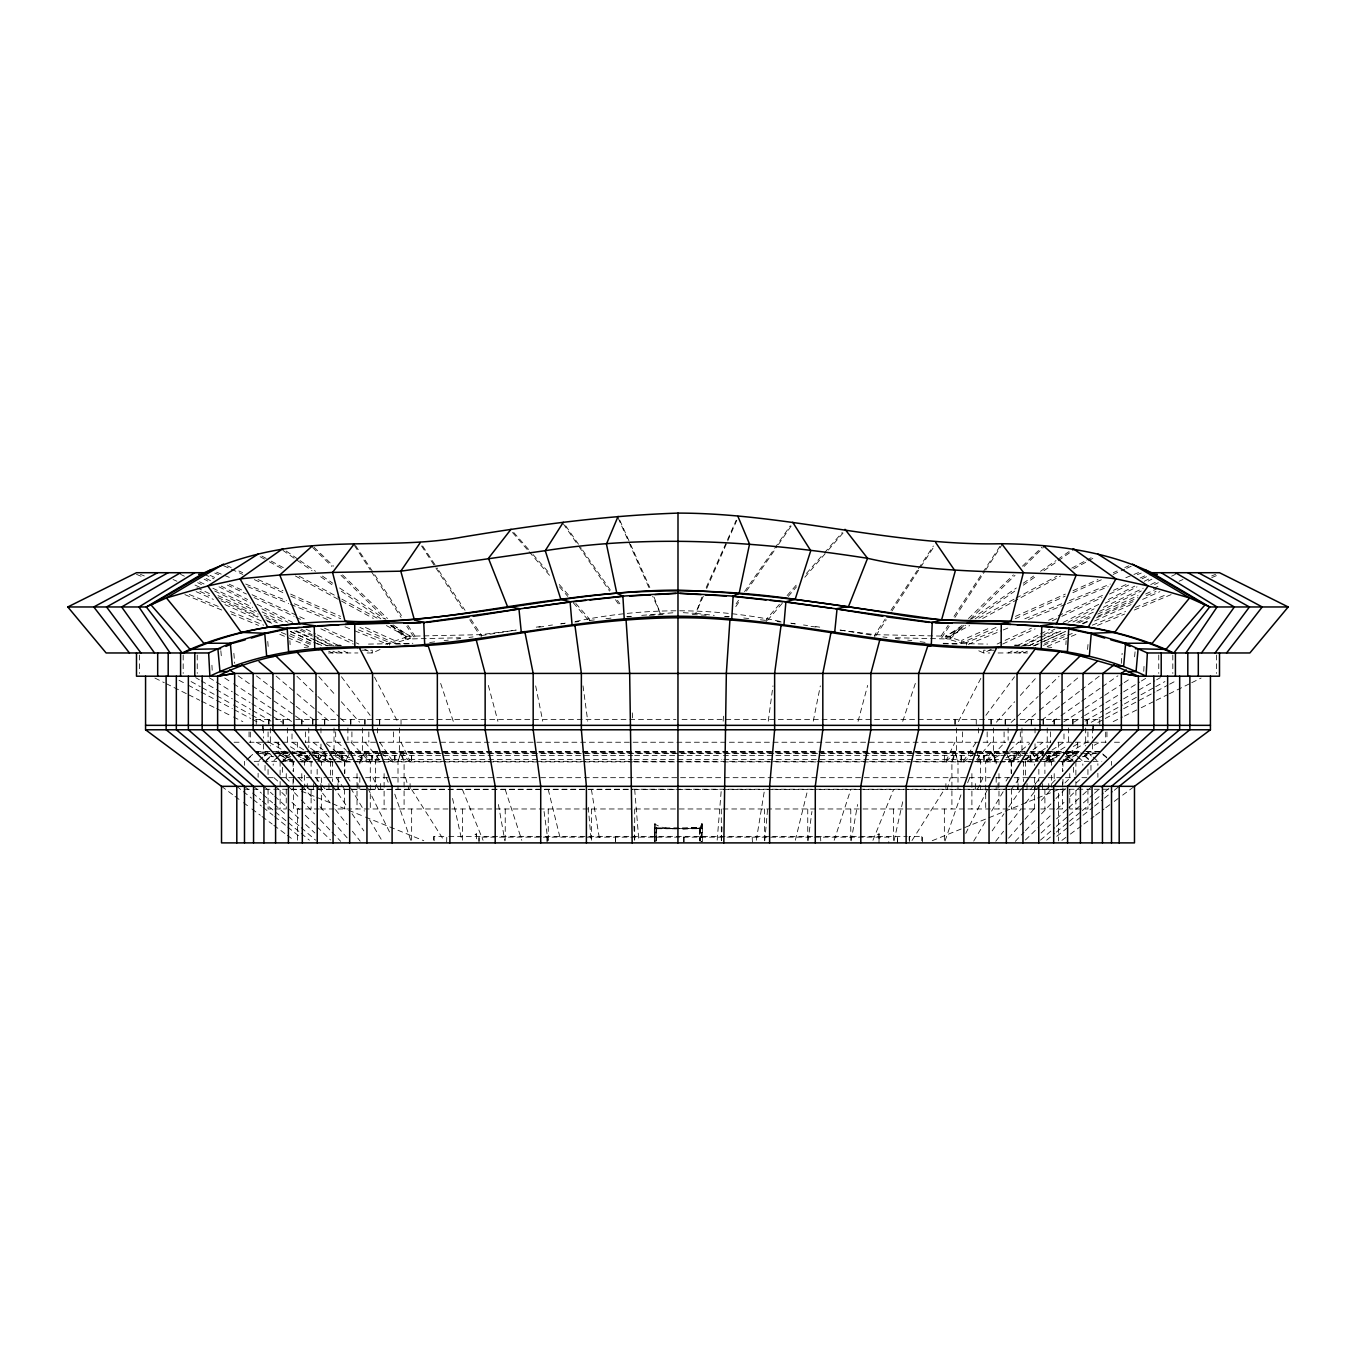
<?xml version="1.0" encoding="UTF-8"?>
<svg xmlns="http://www.w3.org/2000/svg" width="1356" height="1356" viewBox="0 0 1356 1356"><rect width="100%" height="100%" fill="white"/><g stroke="black" fill="none" stroke-linecap="round" stroke-linejoin="round"><path stroke-width="0.75" stroke-dasharray="5 3.75" d="M895.553 637.761L950.132 639.032L950.2 636.286L959.489 627.269M682.814 828.533L700.171 827.279L701.849 824.007L700.069 827.16L700.018 840.805M874.79 637.388L874.908 634.659L885.231 619.014M721.409 840.788L722.053 826.126M1143.752 671.373L1144.074 665.237M1065.884 644.71L1066.121 640.659M723.155 721.189L723.714 712.883M691.56 827.957L700.171 827.245L700.442 841.008M717.171 840.178L721.307 789.531M996.084 627.421L961.54 643.066L945.878 638.506L946.098 635.795L965.743 625.218M1087.563 649.49L1088.241 641.422M961.54 643.066L961.777 640.354L990.558 627.506M1121.276 663.372L1122.141 653.304M764.767 840.788L767.75 807.278M966.303 645.202L966.54 642.49L997.626 629.862M1134.616 656.796L1135.158 650.761M766.123 621.946L766.394 619.234L780.192 603.454M768.259 721.189L772.971 685.882M808.023 840.788L811.939 811.464M756.292 840.262L764.581 789.531M851.127 840.856L857.585 804.515M813.261 721.189L820.329 685.882M894.062 840.856L903.452 798.447M795.328 840.262L807.752 789.531M858.077 721.341L867.654 685.407M947.047 789.531L950.403 777.683M401.037 751.427L398.003 761.326L398.003 789.243M398.156 761.326L400.596 753.411L403.783 761.326M834.194 840.33L850.771 789.531M902.723 721.341L915.334 683.407M945.03 840.94L961.201 794.141M952.217 761.326L955.404 753.411L957.845 761.326M967.642 782.768L969.71 777.683M872.925 840.33L893.604 789.531M379.748 751.427L375.392 761.326L375.392 789.243M703.306 596.216L695.73 613.37L681.932 612.624M706.662 588.589L726.884 542.807M727.714 540.908L737.817 518.026M375.612 761.326L377.731 756.58M701.9 597.182L695.73 613.37L714.256 615.37M706.188 587.555L736.206 520.229M945.878 761.326L954.963 742.24M977.303 789.531L979.778 784.446M980.608 782.768L983.083 777.683M965.726 833.465L988.117 788.226M958.404 721.629L981.49 677.119M365.052 751.427L359.815 761.326L359.815 765.309M360.069 761.326L364.306 753.411L369.764 761.326M973.727 841.11L986.354 819.905M991.609 811.074L1005.288 788.107M349.916 753.072L344.848 761.326L344.848 773.293M345.153 761.326L348.102 756.58M911.995 840.534L944.352 789.531M1005.983 781.073L1008.152 777.683M949.2 626.269L941.217 638.591L941.233 635.845L948.2 625.218M954.895 617.472L984.541 571.74M985.676 569.978L1001.643 545.366M875.942 635.642L886.265 619.811M891.994 611.014L934.453 545.943M954.014 616.353L1000.491 545.485M890.96 610.319L917.334 570.351M918.47 568.605L933.369 546.01M963.235 761.326L976.252 742.24M735.783 606.59L740.512 599.708M746.427 591.097L777.208 546.315M778.395 544.587L792.599 523.925M986.236 761.326L991.694 753.411L995.931 761.326M992.134 830.889L1003.982 813.753M1008.728 806.905L1022.949 786.327M736.139 603.793L738.545 600.335M744.563 591.657L773.479 550.044M774.683 548.299L790.328 525.755M335.186 754.716L337.491 751.427M946.183 761.919L954.963 752.021L951.912 761.326L951.912 808.973M1011.254 789.531L1014.864 784.446M1016.068 782.768L1019.695 777.683M985.897 715.29L1014.542 676.763M700.594 841.008L700.594 827.872L656.084 827.872L656.236 841.008L656.728 827.177C651.05 818.583 656.846 830.669 678.407 828.465M318.423 759.665L324.813 751.427M317.541 761.326L323.711 753.411L330.372 760.004M995.779 841.212L1003.593 831.245M1008.796 824.584L1020.526 809.617M1025.729 802.972L1038.764 786.327M976.608 759.733L990.948 742.24M1030.424 789.531L1034.153 785.09M1035.391 783.615L1040.374 777.683M310.592 754.258L304.608 761.326L304.608 765.309M305.032 761.326L309.083 756.58M321.355 765.411L321.355 761.326L312.219 752.902L312.982 752.021L330.406 758.733M767.513 620.353L782.7 602.793M788.226 596.403L796.514 586.826M804.803 577.249L826.906 551.689M828.279 550.095L843.483 532.535M1008.593 838.178L1023.627 820.889M1024.983 819.312L1035.916 806.752M1041.374 800.464L1053.68 786.327M787.09 595.572L796.752 584.521M806.396 573.486L822.956 554.553M824.329 552.977L842.262 532.467M996.389 722.189L1014.678 701.747M1020.305 695.442L1037.187 676.559M298.218 755.665L302.083 751.427M1012.305 761.326L1019.492 753.411M298.354 756.055L300.795 753.411L310.202 761.326M1046.222 789.531L1050.425 785.09M1051.815 783.615L1057.409 777.683M986.897 761.326L1005.067 742.24M1015.305 841.347L1024.017 832.177M1025.458 830.652L1035.628 819.956M1041.442 813.837L1054.527 800.091M1055.968 798.565L1067.596 786.327M282.556 761.326L292.184 751.427L327.338 751.427M283.048 761.326L289.506 754.733M1024.916 759.919L1031.882 752.902L1031.187 752.021L1063.816 752.021L1045.273 758.241M682.644 828.889L700.238 828.296L656.728 828.55M700.442 827.872L699.594 840.856M1025.628 760.004L1032.289 753.411L1038.459 761.326M950.132 639.032L964.167 625.252M970.15 619.37L1015.017 575.317M1024 566.503L1043.442 547.417M963.675 761.919L974.557 753.258M277.556 757.072L273.2 761.326L273.2 765.309M278.997 755.665L283.353 751.427M1064.968 782.954L1070.359 777.683M1025.441 839.974L1038.815 826.94M1040.289 825.482L1050.697 815.329M1056.646 809.532L1064.07 802.277M1070.02 796.481L1080.41 786.327M968.489 618.539L1013.474 574.876M1022.475 566.147L1041.967 547.231M276.438 758.682L281.895 753.411L292.472 761.326M1011.118 722.46L1015.61 718.121M1017.102 716.68L1038.086 696.492M1039.577 695.052L1059.053 676.305M266.556 759.902L271.098 755.665M1009.695 750.41L1018.509 742.24M265.556 761.326L271.268 756.055M1025.594 758.733L1043.018 752.021L1043.781 752.902L1034.645 761.326L1034.645 765.411M1041.103 832.991L1050.358 824.499M1056.544 818.855L1067.358 808.956M1068.901 807.532L1081.257 796.226M1082.8 794.819L1092.055 786.327M1076.206 782.954L1082.003 777.683M1035.492 761.326L1044.222 753.411M262.827 757.072L258.115 761.326L258.115 765.309M264.403 755.665L269.115 751.427M264.573 756.055L267.539 753.411L272.454 756.801M1040.459 840.127L1054.765 827.702M1056.341 826.329L1067.477 816.685M1069.07 815.295L1081.783 804.261M1083.376 802.888L1092.919 794.616M1094.495 793.226L1102.445 786.327M1046.307 760.123L1054.731 752.902L1053.917 752.021L1050.12 753.377M1025.187 722.612L1038.052 711.68M1039.645 710.307L1058.951 693.916M1060.545 692.543L1079.851 676.152M656.711 827.177L656.507 840.805M1045.798 761.326L1055.205 753.411L1057.646 756.055M248.843 757.614L253.284 753.902M1008.339 761.326L1029.662 743.512M246.589 760.004L252.962 754.733M1046.612 840.195L1054.731 833.465M1056.341 832.109L1067.697 822.685M1069.325 821.346L1080.681 811.922M1082.308 810.566L1093.665 801.142M1095.292 799.803L1103.411 793.074M1105.021 791.718L1111.513 786.327M975.828 761.919L990.948 752.021L985.71 761.326L985.71 808.973M1056.748 836.313L1068.24 827.109M1069.884 825.787L1081.393 816.583M1083.037 815.261L1092.902 807.379M1094.546 806.057L1102.767 799.481M1104.411 798.175L1112.632 791.599M1114.276 790.277L1119.192 786.327M1041.645 720.273L1059.85 706.34M1061.494 705.069L1079.698 691.153M1081.359 689.882L1099.563 675.949M1033.035 749.868L1043.018 742.24M1063.528 761.326L1074.105 753.411L1079.562 758.682M1061.918 840.364L1068.664 835.347M1070.359 834.093L1082.173 825.295M1083.851 824.041L1093.987 816.498M1095.665 815.244L1104.106 808.956M1105.801 807.701L1112.547 802.667M1114.242 801.413L1120.988 796.379M1122.666 795.125L1134.48 786.327M1069.748 761.326L1073.054 758.919M1026.984 761.326L1045.51 748.207M1084.444 755.309L1087.885 752.902L1095.275 752.902M951.065 635.676L964.845 626.048M975.15 618.828L1014.695 591.182M1023.288 585.165L1035.323 576.758M1043.934 570.74L1073.155 550.316M987.507 761.919L1005.067 752.021L350.933 752.021L368.493 761.919M1052.392 721.714L1059.273 716.883M1061.002 715.68L1079.969 702.391M1081.698 701.188L1100.665 687.899M1102.377 686.695L1117.903 675.83M950.861 633.235L962.93 624.896M971.557 618.929L1016.356 587.979M1023.255 583.216L1033.594 576.063M1040.493 571.3L1056.002 560.587M1057.731 559.401L1069.799 551.061M1083.546 756.801L1088.461 753.411L1091.427 756.055M1052.002 750.088L1063.816 742.24M1063.765 721.884L1083.308 709.188M1085.088 708.035L1102.852 696.492M1104.632 695.34L1122.395 683.797M1124.158 682.644L1131.26 678.034M1045.917 759.072L1065.528 746.732M1073.969 722.104L1082.834 716.68M1084.614 715.612L1104.14 703.713M1105.92 702.628L1121.887 692.882M1123.666 691.814L1139.633 682.068M1141.413 680.983L1146.735 677.746M1048.68 761.326L1059.239 754.953M1073.325 746.478L1080.359 742.24M1068.647 752.834L1086.885 742.24M1085.071 721.104L1103.428 710.51M1105.259 709.442L1121.768 699.916M1123.599 698.849L1154.787 680.831M1156.634 679.78L1160.295 677.661M1009.101 761.919L1020.56 756.495M1091.207 722.29L1104.106 715.154M1105.954 714.137L1122.531 704.984M1124.378 703.967L1139.125 695.814M1140.972 694.797L1153.871 687.678M1155.719 686.645L1164.923 681.56M945.878 638.506L969.625 625.557M982.625 618.472L1060.612 575.961M1073.613 568.876L1086.597 561.791M1088.461 560.774L1095.885 556.723M1064.46 761.326L1075.613 755.292M1094.19 745.241L1099.767 742.24M978.778 618.2L1014.135 599.166M1016 598.165L1056.934 576.13M1071.816 568.113L1084.851 561.113M1086.715 560.096L1094.156 556.096M1097.919 722.409L1103.428 719.46M1105.276 718.477L1121.819 709.663M1123.666 708.68L1154.922 692.035M1156.77 691.052L1167.804 685.17M1169.635 684.187L1176.991 680.271M1012.135 651.05L1008.406 652.965L1008.406 650.219M1021.458 646.253L1041.95 635.71M1043.815 634.744L1055.002 628.998M1068.036 622.285L1094.122 608.861M1105.31 603.115L1136.989 586.826M1148.176 581.063L1151.888 579.148M1017.831 645.439L1038.594 634.913M1040.476 633.947L1049.917 629.167M1063.121 622.472L1098.953 604.284M1108.394 599.505L1134.803 586.097M1144.227 581.317L1149.888 578.453M1113.174 721.629L1122.531 717.002M1124.395 716.07L1139.362 708.646M1141.227 707.73L1154.329 701.238M1156.193 700.306L1167.414 694.747M1169.296 693.814L1189.856 683.61M1191.738 682.695L1201.094 678.051M1017.983 651.117L1014.186 652.965L1014.186 650.219M1029.357 645.575L1042.628 639.1M1044.527 638.168L1059.714 630.777M1076.783 622.455L1091.953 615.048M1099.547 611.353L1141.277 590.996M1154.549 584.521L1158.346 582.673M1171.618 576.198L1175.415 574.351M1023.661 645.659L1038.849 638.371M1040.747 637.456L1055.917 630.15M1072.986 621.946L1093.851 611.912M1103.343 607.352L1143.176 588.216M1150.752 584.572L1156.448 581.826M1027.882 761.919L1040.628 756.767M991.253 649.388L983.625 652.965L975.93 649.507M1002.711 644.032L1035.153 628.845M1052.324 620.811L1059.951 617.234M1061.867 616.336L1101.936 597.589M1109.581 594.013L1128.65 585.08M1142.006 578.826L1151.549 574.351M1023.051 651.185L1019.22 652.965L1019.22 650.219M1034.543 645.812L1042.205 642.252M1044.12 641.354L1065.206 631.523M1082.444 623.489L1090.105 619.912M1097.767 616.336L1138.006 597.589M1145.667 594.013L1159.075 587.758M1006.101 757.818L1018.509 752.021L1019.136 752.902L1011.61 761.326L1011.61 773.598M997.135 644.049L1031.458 628.201M1048.629 620.268L1056.256 616.743M1058.172 615.861L1103.954 594.725M1113.496 590.318L1126.853 584.165M1140.193 577.995L1145.922 575.351M1028.797 645.812L1038.374 641.405M1040.289 640.524L1061.375 630.845M1078.613 622.913L1090.105 617.624M1097.767 614.099L1138.006 595.606M1153.329 588.555L1160.99 585.046M1015.288 618.726L1065.189 596.148M1072.867 592.674L1101.648 579.639M1113.157 574.419L1124.683 569.215M1126.599 568.35L1132.362 565.74M385.629 644.202L409.902 635.795L410.122 638.506L394.46 643.066L359.916 627.421M380.07 649.507L372.375 652.965L366.171 652.965M1027.34 651.236L1023.492 652.965L1023.492 650.219M1044.629 643.456L1065.748 633.964M1094.563 620.997L1131.073 604.59M1142.6 599.403L1159.889 591.64M1015.491 616.37L1065.358 594.097M1073.037 590.674L1097.97 579.537M1113.31 572.673L1117.158 570.961M1124.819 567.537L1128.667 565.825M1033.102 645.965L1038.866 643.405M1040.781 642.558L1065.748 631.472M1083.037 623.811L1088.8 621.251M1096.495 617.844L1134.921 600.81M1146.447 595.708L1156.041 591.453M1179.093 581.232L1182.94 579.52M1047.12 646.49L1076.189 634.32M1097.479 625.404L1124.599 614.065M1134.294 610.014L1171.092 594.623M1211.755 577.588L1219.502 574.351M968.252 644.388L1001.287 630.76M1003.22 629.964L1011 626.76M1028.492 619.539L1065.409 604.318M1067.358 603.522L1108.174 586.69M1137.328 574.673L1141.21 573.063M1043.374 645.371L1074.681 632.455M1092.309 625.184L1125.565 611.471M1135.362 607.42L1166.668 594.504M1211.688 575.944L1215.586 574.317M476.617 833.855L475.041 834.449L476.515 835.059M879.01 833.855L878.993 842.89L879.129 833.855L877.552 834.449L879.01 835.059M1024.814 618.794L1061.731 603.793M1069.494 600.64L1110.276 584.046M1125.819 577.741L1139.413 572.215M932.216 840.72L1058.544 789.531L1058.544 840.89M1049.747 761.919L1055.799 759.479L1002.559 759.479M1057.002 756.987L1043.374 761.919L1055.138 761.919M1068.731 753.258L1072.647 752.021L1073.562 752.902L1062.511 761.326L1062.511 771.547M1065.257 756.614L1080.359 752.021L1065.579 752.021M1065.341 758.326L1077.088 754.885M1082.173 756.817L1099.767 752.021L1088.732 752.021M481.261 635.591L515.975 630.032M561.215 623.777L565.266 623.133M575.402 621.506C643.303 607.217 712.697 607.217 780.598 621.506M536.281 627.15L540.332 626.608M548.434 625.523L552.485 624.98M560.587 623.896L564.655 623.353M516.144 630.116L481.092 634.659L405.8 636.286L396.511 627.269M538.807 627.167L544.993 626.37M429.683 642.524L435.886 641.727M444.158 640.642L448.294 640.117M456.565 639.032L460.701 638.506M468.956 637.439L473.091 636.896M574.825 622.031L578.978 621.59M589.368 620.472L595.606 619.794M605.996 618.675L612.234 617.997M627.32 616.929L631.438 616.488M641.744 615.37L676.034 612.522M304.236 647.422L308.202 647.032M626.743 616.556L630.845 616.319M649.304 615.319L663.643 614.539M700.171 828.177L691.39 828.652L700.171 828.55M391.833 625.252L405.868 639.032L460.447 637.761M326.576 645.744L341.187 645.032M337.39 645.795L341.458 645.592M676.949 828.77L665.135 828.652M682.797 828.889L691.526 828.652M368.476 644.083L412.868 643.286M395.732 644.1L412.614 643.812M361.967 650.219L372.222 650.219L372.375 652.965L364.747 649.388M994.033 650.219L983.778 650.219L983.625 652.965L989.829 652.965M328.44 652.965L357.916 652.965M998.084 652.965L1027.56 652.965M255.64 719.409L271.844 719.409M275.641 719.409L292.184 719.409M295.676 719.409L335.864 719.409M341 719.409L675.966 719.409M682.068 719.409L1015 719.409M1020.136 719.409L1060.324 719.409M1063.816 719.409L1080.359 719.409M1084.156 719.409L1100.36 719.409M234.063 742.24L241.538 742.24M249.046 742.24L263.606 742.24M265.284 742.24L298.117 742.24M305.049 742.24L320.965 742.24M326.864 742.24L1029.136 742.24M1050.951 742.24L1035.035 742.24L1035.035 751.427M1057.883 742.24L1090.716 742.24M1092.394 742.24L1106.954 742.24M1114.463 742.24L1121.937 742.24M256.233 751.427L270.319 751.427M272.302 751.427L290.421 751.427M329 751.427L1027.001 751.427M1030.255 751.427L1063.816 751.427L1073.443 761.326M1065.579 751.427L1083.698 751.427M1085.681 751.427L1099.767 751.427M267.268 752.021L256.233 752.021L273.827 756.817M290.421 752.021L275.641 752.021L290.743 756.614M330.983 752.021L349.017 752.021M1006.983 752.021L1025.017 752.021M260.725 752.902L268.115 752.902L271.556 755.309M274.692 752.902L310.405 752.902M312.219 752.902L1043.781 752.902M1045.595 752.902L1081.308 752.902M256.403 753.411L272.471 753.411M274.115 753.411L309.948 753.411M313.778 753.411L1042.222 753.411M1046.052 753.411L1081.885 753.411M1083.529 753.411L1099.597 753.411M296.862 755.394L307.473 755.394L307.473 761.919M312.1 755.394L331.576 755.394M333.084 755.394L381.46 755.394M383.053 755.394L632.625 755.394M634.676 755.394L721.324 755.394M723.375 755.394L972.947 755.394M974.54 755.394L1022.916 755.394M1024.424 755.394L1043.9 755.394M1059.138 755.394L1048.527 755.394L1048.527 761.919M292.743 759.479L283.59 759.479L290.354 761.919L294.557 761.919M353.441 759.479L300.201 759.479L306.253 761.919M357.306 759.479L632.15 759.479M634.235 759.479L721.765 759.479M723.85 759.479L998.694 759.479M1063.257 759.479L1072.41 759.479L1065.647 761.919L1061.443 761.919M254.199 761.326L315.456 761.326M318.219 761.326L1037.781 761.326M1040.544 761.326L1101.801 761.326M300.863 761.919L312.643 761.919L298.998 756.987M319.931 761.919L335.322 761.919M337.119 761.919L356.357 761.919M357.391 761.919L632.625 761.919M634.455 761.919L721.545 761.919M723.375 761.919L998.609 761.919M999.643 761.919L1018.881 761.919M1020.678 761.919L1036.069 761.919M268.064 777.683L274.098 777.683M280.116 777.683L325.542 777.683M327.338 777.683L341.898 777.683M344.39 777.683L360.069 777.683M365.578 777.683L990.422 777.683M995.931 777.683L1011.61 777.683M1014.102 777.683L1028.662 777.683M1030.458 777.683L1075.884 777.683M1081.902 777.683L1087.936 777.683M244.419 789.243L261.572 789.243M265.03 789.243L332.474 789.243M334.661 789.243L1021.339 789.243M1025.39 789.243L1090.97 789.243M1094.428 789.243L1111.581 789.243M291.472 789.531L351.509 789.531M351.763 789.531L632.625 789.531M634.337 789.531L721.663 789.531M723.375 789.531L1004.237 789.531M1004.491 789.531L1064.528 789.531M319.304 808.973L293.489 808.973L293.489 777.683M320.474 808.973L1035.526 808.973M1040.798 808.973L1062.511 808.973L1062.511 781.531M702.154 823.804L701.425 841.517M655.236 828.482L654.338 828.482L654.338 841.517M656.507 828.55L665.288 828.652M701.425 828.482L702.34 828.482L702.34 841.517M656.931 828.719L699.747 828.719L699.747 840.856M448.802 836.533L907.198 836.533M479.007 842.89L479.007 837.16L888.824 837.16L888.79 842.89M943.132 643.286L987.524 644.083M943.386 643.812L960.268 644.1M950.2 636.286L874.908 634.659L839.856 630.116M1014.813 645.032L1029.424 645.744M1014.542 645.592L1018.61 645.795M692.357 614.539L706.696 615.319M725.155 616.319L729.257 616.556M1047.798 647.032L1051.764 647.422M743.766 617.997L750.004 618.675M760.394 619.794L766.632 620.472M777.022 621.59L781.175 622.031M724.562 616.488L728.68 616.929M811.007 626.37L817.193 627.167M882.909 636.896L887.044 637.439M895.299 638.506L899.435 639.032M907.706 640.117L911.842 640.642M920.114 641.727L926.317 642.524M791.345 623.353L795.413 623.896M803.515 624.98L807.566 625.523M815.668 626.608L819.719 627.15M840.025 630.032L874.739 635.591M790.734 623.133L794.785 623.777M278.912 754.885L290.659 758.326M946.098 635.795L970.371 644.202M287.269 753.258L283.353 752.021L282.438 752.902L293.489 761.326L293.489 771.547M310.727 758.241L292.184 752.021L324.813 752.021L324.118 752.902L331.084 759.919M305.88 753.377L302.083 752.021L301.269 752.902L309.693 760.123M315.372 756.767L328.118 761.919M301.354 791.107L314.948 796.616M316.897 797.413L330.508 802.922M332.44 803.701L363.544 816.312M365.476 817.092L423.784 840.72M216.587 572.215L230.181 577.741M245.724 584.046L286.506 600.64M294.269 603.793L331.186 618.794M358.374 629.862L389.46 642.49L389.697 645.202M214.79 573.063L218.672 574.673M247.826 586.69L288.642 603.522M290.591 604.318L327.508 619.539M345 626.76L352.78 629.964M354.713 630.76L387.748 644.388M140.414 574.317L144.312 575.944M189.332 594.504L220.638 607.42M230.435 611.471L263.691 625.184M281.319 632.455L312.626 645.371M136.498 574.351L144.244 577.588M184.908 594.623L221.706 610.014M231.401 614.065L258.521 625.404M279.811 634.32L308.88 646.49M335.441 756.495L346.899 761.919M173.059 579.52L176.907 581.232M199.959 591.453L209.553 595.708M221.079 600.81L259.505 617.844M267.2 621.251L272.963 623.811M290.252 631.472L315.219 642.558M317.135 643.405L322.898 645.965M227.333 565.825L231.181 567.537M238.842 570.961L242.69 572.673M258.03 579.537L282.963 590.674M290.642 594.097L340.509 616.37M365.442 627.506L394.223 640.354L394.46 643.066M196.112 591.64L213.401 599.403M224.926 604.59L261.437 620.997M290.252 633.964L311.371 643.456M328.661 651.236L332.508 652.965L332.508 650.219M223.638 565.74L229.401 568.35M231.317 569.215L242.843 574.419M254.352 579.639L283.133 592.674M290.811 596.148L340.712 618.726M195.01 585.046L202.671 588.555M217.994 595.606L258.233 614.099M265.895 617.624L277.387 622.913M294.625 630.845L315.711 640.524M317.626 641.405L327.203 645.812M210.078 575.351L215.807 577.995M229.147 584.165L242.504 590.318M252.046 594.725L297.828 615.861M299.744 616.743L307.371 620.268M324.542 628.201L358.865 644.049M196.925 587.758L210.333 594.013M217.994 597.589L258.233 616.336M265.895 619.912L273.556 623.489M290.794 631.523L311.88 641.354M313.795 642.252L321.457 645.812M332.949 651.185L336.78 652.965L336.78 650.219M204.451 574.351L213.994 578.826M227.35 585.08L246.419 594.013M254.064 597.589L294.133 616.336M296.049 617.234L303.676 620.811M320.847 628.845L353.289 644.032M349.899 757.818L337.491 752.021L336.864 752.902L344.39 761.326L344.39 773.598M199.552 581.826L205.248 584.572M212.824 588.216L252.657 607.352M262.149 611.912L283.014 621.946M300.083 630.15L315.253 637.456M317.151 638.371L332.339 645.659M180.585 574.351L184.382 576.198M197.654 582.673L201.451 584.521M214.723 590.996L256.454 611.353M264.047 615.048L279.217 622.455M296.286 630.777L311.473 638.168M313.372 639.1L326.643 645.575M338.017 651.117L341.814 652.965L341.814 650.219M154.906 678.051L164.262 682.695M166.144 683.61L186.704 693.814M188.586 694.747L199.807 700.306M201.671 701.238L214.773 707.73M216.638 708.646L231.605 716.07M233.469 717.002L242.826 721.629M206.112 578.453L211.773 581.317M221.198 586.097L247.606 599.505M257.047 604.284L292.879 622.472M306.083 629.167L315.524 633.947M317.406 634.913L338.169 645.439M204.112 579.148L207.824 581.063M219.011 586.826L250.691 603.115M261.877 608.861L287.964 622.285M300.998 628.998L312.185 634.744M314.05 635.71L334.542 646.253M343.865 651.05L347.594 652.965L347.594 650.219M179.009 680.271L186.365 684.187M188.196 685.17L199.23 691.052M201.078 692.035L232.334 708.68M234.181 709.663L250.724 718.477M252.572 719.46L258.081 722.409M261.844 556.096L269.285 560.096M271.149 561.113L284.184 568.113M299.066 576.13L340 598.165M341.865 599.166L377.222 618.2M390.257 625.218L409.902 635.795M256.233 742.24L261.81 745.241M280.387 755.292L291.54 761.326M260.115 556.723L267.539 560.774M269.403 561.791L282.387 568.876M295.388 575.961L373.375 618.472M386.375 625.557L410.122 638.506M191.077 681.56L200.281 686.645M202.129 687.678L215.028 694.797M216.875 695.814L231.622 703.967M233.469 704.984L250.046 714.137M251.894 715.154L264.793 722.29M195.705 677.661L199.366 679.78M201.213 680.831L232.401 698.849M234.232 699.916L250.741 709.442M252.572 710.51L270.929 721.104M269.115 742.24L287.353 752.834M275.641 742.24L282.675 746.478M296.761 754.953L307.32 761.326M209.265 677.746L214.587 680.983M216.367 682.068L232.334 691.814M234.113 692.882L250.08 702.628M251.86 703.713L271.386 715.612M273.166 716.68L282.031 722.104M290.472 746.732L310.083 759.072M224.74 678.034L231.842 682.644M233.605 683.797L251.369 695.34M253.148 696.492L270.912 708.035M272.692 709.188L292.235 721.884M292.184 742.24L303.998 750.088M286.201 551.061L298.269 559.401M299.998 560.587L315.507 571.3M322.406 576.063L332.745 583.216M339.644 587.979L384.443 618.929M393.071 624.896L405.139 633.235M282.845 550.316L312.066 570.74M320.677 576.758L332.712 585.165M341.305 591.182L380.85 618.828M391.155 626.048L404.936 635.676M238.097 675.83L303.608 721.714M310.49 748.207L329.016 761.326M282.946 758.919L286.252 761.326M381.443 753.258L392.325 761.919M221.52 786.327L233.334 795.125M235.012 796.379L241.758 801.413M243.453 802.667L250.199 807.701M251.894 808.956L260.335 815.244M262.013 816.498L272.149 824.041M273.827 825.295L285.641 834.093M287.336 835.347L294.083 840.364M256.437 675.949L274.641 689.882M276.302 691.153L294.506 705.069M296.15 706.34L314.355 720.273M312.982 742.24L322.965 749.868M236.808 786.327L241.724 790.277M243.368 791.599L251.589 798.175M253.233 799.481L261.454 806.057M263.098 807.379L272.963 815.261M274.607 816.583L286.116 825.787M287.76 827.109L299.252 836.313M380.172 761.919L365.052 752.021L370.29 761.326L370.29 808.973M1103.038 754.733L1109.411 760.004M244.487 786.327L250.979 791.718M252.589 793.074L260.708 799.803M262.335 801.142L273.692 810.566M275.319 811.922L286.675 821.346M288.303 822.685L299.659 832.109M301.269 833.465L309.388 840.195M1102.716 753.902L1107.157 757.614M326.338 743.512L347.661 761.326M276.149 676.152L295.455 692.543M297.049 693.916L316.355 710.307M317.948 711.68L330.813 722.612M253.555 786.327L261.505 793.226M263.081 794.616L272.624 802.888M274.217 804.261L286.93 815.295M288.523 816.685L299.659 826.329M301.235 827.702L315.541 840.127M1086.885 751.427L1091.597 755.665M1093.173 757.072L1097.885 761.326L1097.885 765.309M311.778 753.411L320.508 761.326M273.997 777.683L279.794 782.954M263.945 786.327L273.2 794.819M274.743 796.226L287.099 807.532M288.642 808.956L299.456 818.855M305.642 824.499L314.897 832.991M1084.732 756.055L1090.444 761.326M337.491 742.24L346.305 750.41M1084.902 755.665L1089.444 759.902M296.947 676.305L316.423 695.052M317.914 696.492L338.898 716.68M340.39 718.121L344.882 722.46M314.033 547.231L333.525 566.147M342.526 574.876L387.511 618.539M1072.647 751.427L1077.003 755.665M1078.444 757.072L1082.8 761.326L1082.8 765.309M285.641 777.683L291.031 782.954M275.59 786.327L285.98 796.481M291.93 802.277L299.354 809.532M305.303 815.329L315.711 825.482M317.185 826.94L330.559 839.974M312.558 547.417L332 566.503M340.983 575.317L385.85 619.37M1066.494 754.733L1072.952 761.326M350.933 742.24L369.103 761.326M288.404 786.327L300.032 798.565M301.473 800.091L314.558 813.837M320.372 819.956L330.542 830.652M331.983 832.177L340.695 841.347M298.591 777.683L304.185 783.615M305.575 785.09L309.778 789.531M1053.917 751.427L1057.782 755.665M336.508 753.411L343.695 761.326M318.813 676.559L335.695 695.442M341.322 701.747L359.611 722.189M513.738 532.467L531.671 552.977M533.044 554.553L549.604 573.486M559.248 584.521L568.91 595.572M575.808 603.454L589.606 619.234L589.877 621.946M302.32 786.327L314.626 800.464M320.084 806.752L331.017 819.312M332.373 820.889L347.407 838.178M512.517 532.535L527.721 550.095M529.094 551.689L551.197 577.249M559.486 586.826L567.774 596.403M573.3 602.793L588.487 620.353M1046.917 756.58L1050.968 761.326M1045.408 754.258L1051.392 761.326L1051.392 765.309M315.626 777.683L320.609 783.615M321.847 785.09L325.576 789.531M365.052 742.24L379.392 759.733M317.236 786.327L330.271 802.972M335.474 809.617L347.204 824.584M352.407 831.245L360.221 841.212M1031.187 751.427L1037.577 759.665M341.458 676.763L370.103 715.29M409.817 761.919L401.037 752.021L404.088 761.326L404.088 808.973M336.305 777.683L339.932 782.768M341.136 784.446L344.746 789.531M1018.509 751.427L1020.814 754.716M565.672 525.755L581.317 548.299M582.521 550.044L611.437 591.657M617.455 600.335L619.861 603.793M333.051 786.327L347.272 806.905M352.018 813.753L363.866 830.889M563.401 523.925L577.605 544.587M578.792 546.315L609.573 591.097M615.488 599.708L620.217 606.59M379.748 742.24L392.765 761.326M422.631 546.01L437.53 568.605M438.666 570.351L465.04 610.319M470.769 619.014L481.092 634.659L481.21 637.388M355.509 545.485L401.986 616.353M407.8 625.218L414.767 635.845L414.783 638.591L406.8 626.269M421.546 545.943L464.006 611.014M469.735 619.811L480.058 635.642M354.357 545.366L370.324 569.978M371.459 571.74L401.105 617.472M347.848 777.683L350.018 781.073M411.648 789.531L444.005 840.534M1007.898 756.58L1010.847 761.326M1006.084 753.072L1011.152 761.326L1011.152 773.293M350.712 788.107L364.391 811.074M369.646 819.905L382.273 841.11M990.948 751.427L996.185 761.326L996.185 765.309M374.51 677.119L397.596 721.629M367.883 788.226L390.274 833.465M372.917 777.683L375.392 782.768M376.222 784.446L378.697 789.531M401.037 742.24L410.122 761.326M978.269 756.58L980.388 761.326M619.794 520.229L649.812 587.555M654.101 597.182L660.27 613.37L652.694 596.216M618.183 518.026L628.286 540.908M629.116 542.807L649.338 588.589M976.252 751.427L980.608 761.326L980.608 789.243M462.396 789.531L483.075 840.33M386.291 777.683L388.358 782.768M394.799 794.141L410.97 840.94M440.666 683.407L453.277 721.341M505.229 789.531L521.806 840.33M954.963 751.427L957.997 761.326L957.997 789.243M405.597 777.683L408.953 789.531M488.346 685.407L497.923 721.341M548.248 789.531L560.672 840.262M452.548 798.447L461.938 840.856M535.671 685.882L542.739 721.189M498.415 804.515L504.873 840.856M591.419 789.531L599.708 840.262M583.029 685.882L587.741 721.189M544.061 811.464L547.977 840.788M588.25 807.278L591.233 840.788M220.842 650.761L221.384 656.796M233.859 653.304L234.724 663.372M267.759 641.422L268.437 649.49M634.693 789.531L638.829 840.178M632.286 712.883L632.845 721.189M289.879 640.659L290.116 644.71M211.926 665.237L212.248 671.373M633.947 826.126L634.591 840.788M405.8 636.286L405.868 639.032M1216.485 655.016L1216.485 673.423M1172.821 655.016L1172.821 673.423M1158.753 655.016L1158.753 673.423M1111.581 761.326L1111.581 765.309M1106.954 731.867L1106.954 740.156M1105.682 732.054L1105.682 742.24M1099.767 719.409L1099.767 725.935M1097.885 773.293L1097.885 777.276M1092.394 727.969L1092.394 738.156M1092.394 744.071L1092.394 751.427M1090.97 765.309L1090.97 771.293M1087.919 731.867L1087.919 742.24M1087.936 769.496L1087.936 775.632M1087.936 789.243L1087.936 808.973L1069.748 808.973L1069.748 789.243M1087.444 719.409L1087.444 725.341M1086.885 719.409L1086.885 725.935M1085.681 727.969L1085.681 745.902M1077.732 742.24L1077.732 751.427M1075.884 761.326L1075.884 775.632M1075.884 781.531L1075.884 808.973M1073.443 767.31L1073.443 775.276M1073.155 719.409L1073.155 725.341M1072.647 719.409L1072.647 725.935M1069.748 773.598L1069.748 777.683M1068.647 727.969L1068.647 742.24M1063.985 733.935L1063.985 742.24M1062.951 761.326L1062.951 771.293M1062.951 779.276L1062.951 789.243M1058.443 742.24L1058.443 751.427M1054.375 719.409L1054.375 725.341M1054.205 773.598L1054.205 781.531M1053.917 719.409L1053.917 725.935M1051.392 775.276L1051.392 787.243M1050.392 731.867L1050.392 742.24M1049.069 755.394L1049.069 761.326M1048.73 783.615L1048.73 789.531M1047.222 727.969L1047.222 747.749M1044.9 761.326L1044.9 773.598M1044.9 789.243L1044.9 808.973M1043.442 719.409L1043.442 725.341M1043.018 719.409L1043.018 725.935M1042.408 783.615L1042.408 789.531M1038.849 769.293L1038.849 781.259M1037.781 755.394L1037.781 759.343M1037.272 755.394L1037.272 761.919M1035.035 727.969L1035.035 734.088M1035.153 783.615L1035.153 789.531M1034.645 777.683L1034.645 808.973M1031.577 719.409L1031.577 725.341M1031.187 719.409L1031.187 725.935M1030.763 755.394L1030.763 761.326M1030.289 755.394L1030.289 761.919M1027.034 783.615L1027.034 789.531M1025.407 761.326L1025.407 777.276M1023.526 761.326L1023.526 781.531M1021.966 727.969L1021.966 751.427M1020.322 731.867L1020.322 742.24M1018.085 783.615L1018.085 789.531M1017.746 777.683L1017.746 789.243M1014.271 755.394L1014.271 761.326M1013.847 755.394L1013.847 761.919M1011.61 789.243L1011.61 808.973M1008.118 727.969L1008.118 740.19M1005.372 719.409L1005.372 725.341M1005.067 719.409L1005.067 725.935M1004.084 731.867L1004.084 742.24M998.982 773.598L998.982 808.973M997.965 783.615L997.965 789.531M996.185 777.276L996.185 789.243M994.812 755.394L994.812 761.326M994.473 755.394L994.473 761.919M993.575 727.969L993.575 751.427M991.202 719.409L991.202 725.341M990.948 719.409L990.948 725.935M987.168 731.867L987.168 742.24M984.151 755.394L984.151 761.326M983.846 755.394L983.846 761.919M978.439 727.969L978.439 734.088M976.252 719.409L976.252 725.935M975.337 783.615L975.337 789.531M971.896 773.598L971.896 808.973M962.574 731.867L962.574 742.24M961.268 755.394L961.268 761.326M961.048 755.394L961.048 761.919M956.488 727.969L956.488 751.427M955.116 719.409L955.116 725.341M954.963 719.409L954.963 725.935M945.895 783.615L945.895 789.531M944.505 755.394L944.352 761.919M944.352 808.973L944.352 840.89M922.385 842.296L922.385 836.533L909.198 836.533L909.198 840.771M921.792 836.533L921.792 840.771M909.351 836.533L909.351 842.296M897.621 842.89L897.621 835.872L897.316 842.89M893.604 808.973L893.604 840.89M850.771 808.973L850.771 840.89M820.6 837.16L820.753 840.974M807.752 808.973L807.752 840.89M764.581 808.973L764.581 840.89M752.207 837.16L752.427 842.89M721.307 808.973L721.307 840.89M702.018 823.804L702.018 841.517M701.747 823.804L701.747 841.517M684.017 837.16L684.017 842.89M683.797 837.16L683.797 842.89M655.236 841.517L655.067 823.804L654.507 841.517M654.914 823.804L654.914 841.517M634.693 808.973L634.693 840.89M615.607 837.16L615.624 840.974M615.387 837.16L615.404 842.89M591.419 808.973L591.419 840.89M548.248 808.973L548.248 840.89M547.248 837.16L547.214 840.974M547.027 837.16L547.061 842.89M505.229 808.973L505.229 840.89M479.024 837.16L479.024 840.974M476.515 833.855L476.481 842.89M462.396 808.973L462.396 840.89M446.649 842.296L446.802 836.533L433.615 836.533L433.615 842.296M434.208 836.533L434.208 840.771M411.648 755.394L411.648 761.919M411.648 808.973L411.648 840.89M411.495 755.394L411.495 761.326M410.105 783.615L410.105 789.531M401.037 719.409L401.037 725.935M399.512 727.969L399.512 751.427M394.952 755.394L394.952 761.919M394.732 755.394L394.732 761.326M393.426 731.867L393.426 742.24M384.104 773.598L384.104 808.973M380.663 783.615L380.663 789.531M379.748 719.409L379.748 725.935M379.527 719.409L379.527 725.341M377.561 727.969L377.561 734.088M372.154 755.394L372.154 761.919M371.849 755.394L371.849 761.326M368.832 731.867L368.832 742.24M365.052 719.409L365.052 725.935M364.798 719.409L364.798 725.341M362.425 727.969L362.425 751.427M361.527 755.394L361.527 761.919M361.188 755.394L361.188 761.326M359.815 777.276L359.815 789.243M358.035 783.615L358.035 789.531M357.018 773.598L357.018 808.973M351.916 731.867L351.916 742.24M350.933 719.409L350.933 725.935M350.628 719.409L350.628 725.341M347.882 727.969L347.882 740.19M344.39 789.243L344.39 808.973M342.153 755.394L342.153 761.919M341.729 755.394L341.729 761.326M338.254 777.683L338.254 789.243M337.915 783.615L337.915 789.531M335.678 731.867L335.678 742.24M334.034 727.969L334.034 751.427M332.474 761.326L332.474 781.531M330.593 761.326L330.593 777.276M328.966 783.615L328.966 789.531M325.711 755.394L325.711 761.919M325.237 755.394L325.237 761.326M324.813 719.409L324.813 725.935M324.423 719.409L324.423 725.341M321.355 777.683L321.355 808.973M320.965 727.969L320.965 734.088M320.965 744.071L320.965 751.427M320.847 783.615L320.847 789.531M318.728 755.394L318.728 761.919M318.219 755.394L318.219 759.343M317.151 769.293L317.151 781.259M313.592 783.615L313.592 789.531M312.982 719.409L312.982 725.935M312.558 719.409L312.558 725.341M311.1 761.326L311.1 773.598M311.1 789.243L311.1 808.973M308.778 727.969L308.778 747.749M307.27 783.615L307.27 789.531M306.931 755.394L306.931 761.326M305.609 731.867L305.609 742.24M304.608 775.276L304.608 787.243M302.083 719.409L302.083 725.935M301.625 719.409L301.625 725.341M301.795 773.598L301.795 781.531M297.557 742.24L297.557 751.427M297.456 808.973L297.456 840.89M293.049 761.326L293.049 771.293M293.049 779.276L293.049 789.243M292.015 733.935L292.015 742.24M287.353 727.969L287.353 742.24M286.252 773.598L286.252 777.683M286.252 789.243L286.252 808.973L268.064 808.973L268.064 789.243M283.353 719.409L283.353 725.935M282.845 719.409L282.845 725.341M282.556 767.31L282.556 775.276M280.116 761.326L280.116 775.632M280.116 781.531L280.116 808.973M278.268 742.24L278.268 751.427M270.319 727.969L270.319 745.902M269.115 719.409L269.115 725.935M268.556 719.409L268.556 725.341M268.081 731.867L268.081 742.24M268.064 769.496L268.064 775.632M265.03 765.309L265.03 771.293M263.606 727.969L263.606 738.156M263.606 744.071L263.606 751.427M258.115 773.293L258.115 777.276M256.233 719.409L256.233 725.935M250.318 732.054L250.318 742.24M249.046 731.867L249.046 740.156M244.419 761.326L244.419 765.309M197.247 655.016L197.247 673.423M183.179 655.016L183.179 673.423M139.515 655.016L139.515 673.423"/><path stroke-width="1.5" d="M1001.27 623.692L1068.765 628.32L1091.258 633.252L1125.649 643.219L1147.362 652.965L1249.876 652.965L1288.2 606.963L1209.688 606.963L1151.651 572.707C1105.004 550.689 1052.798 544.281 1001.643 543.722C892.757 546.298 786.921 513.026 678 513.11C605.624 515.483 533.755 525.23 462.379 537.078C412.902 546.248 362.459 541.654 312.524 545.773C275.319 548.214 238.249 557.18 204.349 572.707L136.498 572.707L67.8 606.963L106.124 652.965L208.638 652.965L230.351 643.219L264.742 633.252L287.235 628.32L354.73 623.692L423.75 622.455L570.096 601.759L622.879 596.081L678 593.064L733.121 596.081L785.904 601.759L932.25 622.455L1001.27 623.692L1001.152 646.846L998.253 647.558C907.723 651.372 819.753 626.404 729.935 619.98C644.744 611.997 559.74 627.235 475.786 640.049C390.477 655.084 297.608 634.761 217.774 676.203L136.498 676.203L136.498 652.965M1041.764 625.675L1041.272 648.812L998.253 647.558M932.25 622.455L931.267 645.592L928.487 646.32M1147.362 652.965L1146.125 676.203C1101.191 654.304 1050.781 647.015 1001.152 646.846C892.35 650.202 786.7 616.777 678 616.217C569.3 616.777 463.65 650.202 354.848 646.846C305.219 647.015 254.809 654.304 209.875 676.203L208.638 652.965M1068.765 628.32L1067.46 651.372L1061.578 651.88L1036.848 649.456M733.121 596.081L731.748 619.15L729.935 619.98M729.969 619.302L726.341 673.423L723.833 842.89M1091.258 633.252L1089.343 656.185L1082.325 656.44L1061.578 651.88M785.904 601.759L783.938 624.777L781.175 625.506M1125.649 643.219L1123.666 666.118L1115.751 666.118L1082.325 656.44M1138.108 648.812L1136.04 671.678L1127.751 671.508L1115.751 666.118M837.076 608.624L834.771 631.591L831.347 632.235M781.141 624.777L774.632 673.423L774.632 729.782L769.615 786.327L769.615 842.89M831.211 631.472L822.821 673.423L822.821 729.782L815.278 786.327L815.278 842.89M966.862 623.336L1000.304 623.93L1010.966 621.285L1023.441 572.418L1001.643 543.722M879.942 639.303L870.857 673.423L870.857 729.782L860.806 786.327L860.806 842.89M927.945 645.524L918.656 673.423L918.656 729.782L906.13 786.327L906.13 842.89M618.082 516.382L606.454 544.078L616.827 593.284L623.472 596.352L589.894 599.979M996.406 648.371L983.422 673.423L983.422 729.782L963.896 786.327L963.896 842.89M563.265 522.297L545.248 550.672L400.783 571.181L332.559 572.418L279.76 575.012L240.063 578.876L207.79 585.962L166.415 597.945L146.312 606.963L67.8 606.963M1185.924 652.965L1217.078 606.963L1161.211 572.707M420.326 542.536L400.783 571.181L414.461 620.048L424.682 622.692M1201.484 652.965L1234.367 606.963L1175.415 572.707M1035.662 648.354L1017.034 673.423L1017.034 729.782L989.049 786.327L989.049 842.89M1215.061 652.965L1249.452 606.963L1187.805 572.707M354.357 543.722L332.559 572.418L345.034 621.285L355.696 623.93L389.138 623.336M1226.57 652.965L1262.233 606.963L1198.314 572.707M510.975 529.315L488.431 558.299L507.466 606.471L520.077 608.844M1059.019 652.151L1040.001 673.423L1040.001 729.782L1006.338 786.327L1006.338 842.89M1081.088 655.101L1062.053 673.423L1062.053 729.782L1022.949 786.327L1022.949 842.89M312.524 545.773L279.76 575.012L299.422 623.523L315.711 625.896M1096.97 661.592L1083.054 673.423L1083.054 729.782L1038.764 786.327L1038.764 842.89M1114.344 664.626L1102.869 673.423L1102.869 729.782L1053.68 786.327L1053.68 842.89M145.567 676.203L145.567 729.782L221.52 786.327L1134.48 786.327L1210.433 729.782L1210.433 676.203M282.76 548.672L240.063 578.876L267.505 626.641L289.201 628.489L299.388 627.489M275.59 842.89L275.59 786.327L217.621 729.782L217.621 676.203L234.656 673.423L1121.344 673.423L1126.328 669.932M258.115 554.096L207.79 585.962L241.232 632.405L267.081 633.337L287.184 628.93M194.789 572.707L138.922 606.963L170.076 652.965M223.503 564.113L166.415 597.945L203.807 643.253L232.978 643.219L245.216 639.846M204.349 572.707L146.312 606.963L182.162 652.965C232.927 628.794 289.862 621.709 345.611 621.438C457.464 624.37 566.147 590.131 678 590.131C751.682 592.555 824.838 602.488 897.486 614.556C950.014 624.15 1003.559 619.336 1056.578 623.523C1096.936 626.167 1137.125 635.998 1173.838 652.965L1209.688 606.963L1189.585 597.945L1132.497 564.113M210.756 569.842L150.991 604.878L190.111 649.405L220.655 648.761M180.585 572.707L121.633 606.963L154.516 652.965M168.195 572.707L106.548 606.963L140.939 652.965M157.686 572.707L93.767 606.963L129.43 652.965M183.755 652.965C220.282 636.201 260.183 626.201 300.32 623.658M225.944 646.388L231.232 644.015M251.284 638.117L263.132 634.54M784.988 602.013L795.158 599.318L941.539 620.048L1010.966 621.285M931.318 622.692L941.539 620.048L955.217 571.181L935.674 542.536M835.923 608.844L848.534 606.471L867.569 558.299L845.025 529.315M217.774 676.203L234.656 673.423L234.656 729.782L288.404 786.327L288.404 842.89M473.21 616.336L518.043 609.166M1040.289 625.896L1056.578 623.523L1076.24 575.012L1043.476 545.773M524.145 608.302L568.978 602.284M426.699 622.438L469.142 616.929M573.113 601.776L585.707 600.42M303.473 627.082L313.677 626.099M629.76 596.013L650.744 594.86M654.931 594.64L675.898 593.487M317.812 625.794L338.864 624.76M345.187 624.455L353.594 624.031M228.249 671.508L219.96 671.678L217.892 648.812M345.034 621.285C417.902 625.014 488.957 607.793 560.842 599.318C638.591 588.063 717.409 588.063 795.158 599.318L810.752 550.672L792.735 522.297M403.783 623.065L420.496 622.777M1151.651 572.707L1219.502 572.707L1288.2 606.963M198.654 574.351L202.519 574.351M1153.481 574.351L1157.346 574.351M240.249 666.118L232.334 666.118L230.351 643.219M1067.596 842.89L1067.596 786.327L1121.344 729.782L1121.344 673.423L1138.226 676.203L1219.502 676.203L1219.502 652.965M145.567 725.341L1210.433 725.341M145.567 729.782L1210.433 729.782M935.504 622.777L952.217 623.065M1135.345 648.761L1165.889 649.405L1205.009 604.878L1145.244 569.842M273.675 656.44L266.657 656.185L264.742 633.252M1002.406 624.031L1010.813 624.455M1017.136 624.76L1038.188 625.794M680.102 593.487L701.069 594.64M705.256 594.86L726.24 596.013M294.421 651.88L288.54 651.372L287.235 628.32M1055.68 623.658C1095.818 626.201 1135.718 636.201 1172.245 652.965M1042.323 626.099L1052.527 627.082M1056.612 627.489L1066.799 628.489L1088.495 626.641L1115.937 578.876L1148.21 585.962L1189.585 597.945L1152.193 643.253L1123.022 643.219L1110.784 639.846M766.106 599.979L732.528 596.352L739.173 593.284L749.546 544.078L737.918 516.382M770.293 600.42L782.887 601.776M886.858 616.929L929.301 622.438M787.022 602.284L831.855 608.302M319.152 649.456L314.728 648.812L314.236 625.675M837.957 609.166L882.79 616.336M1121.344 673.423L1138.379 676.203L1138.379 729.782L1080.41 786.327L1080.41 842.89M524.653 632.235L521.229 631.591L518.924 608.624M1068.816 628.93L1088.919 633.337L1114.768 632.405L1148.21 585.962L1097.885 554.096M357.747 647.558L354.848 646.846L354.73 623.692M427.513 646.32L424.733 645.592L423.75 622.455M571.012 602.013L560.842 599.318L545.248 550.672C652.389 533.942 760.953 541.586 867.569 558.299C949.268 577.198 1033.306 568.537 1115.937 578.876L1073.24 548.672M574.825 625.506L572.062 624.777L570.096 601.759M1092.868 634.54L1104.716 638.117M1124.768 644.015L1130.057 646.388M1127.751 671.508L1138.226 676.203M626.065 619.98L624.252 619.15L622.879 596.081M229.673 669.932L234.656 673.423M241.656 664.626L253.131 673.423L253.131 729.782L302.32 786.327L302.32 842.89M259.03 661.592L272.946 673.423L272.946 729.782L317.236 786.327L317.236 842.89M274.912 655.101L293.947 673.423L293.947 729.782L333.051 786.327L333.051 842.89M296.981 652.151L315.999 673.423L315.999 729.782L349.662 786.327L349.662 842.89M320.338 648.354L338.966 673.423L338.966 729.782L366.951 786.327L366.951 842.89M359.594 648.371L372.578 673.423L372.578 729.782L392.104 786.327L392.104 842.89M428.055 645.524L437.344 673.423L437.344 729.782L449.87 786.327L449.87 842.89M476.058 639.303L485.143 673.423L485.143 729.782L495.194 786.327L495.194 842.89M524.789 631.472L533.179 673.423L533.179 729.782L540.722 786.327L540.722 842.89M574.859 624.777L581.368 673.423L581.368 729.782L586.385 786.327L586.385 842.89M626.031 619.302L629.659 673.423L632.167 842.89M1198.314 652.965L1198.314 676.203M1189.873 676.203L1189.873 729.782L1119.192 786.327L1119.192 842.89M1187.805 652.965L1187.805 676.203M1179.669 676.203L1179.669 729.782L1111.513 786.327L1111.513 842.89M1175.415 652.965L1175.415 676.203M1167.635 676.203L1167.635 729.782L1102.445 786.327L1102.445 842.89M1161.211 652.965L1161.211 676.203M1153.837 676.203L1153.837 729.782L1092.055 786.327L1092.055 842.89M1134.48 786.327L1134.48 842.89L221.52 842.89L221.52 786.327M1093.139 725.341L1093.139 729.782M678 513.11L677.932 842.89M263.945 842.89L263.945 786.327L202.163 729.782L202.163 676.203M262.861 725.341L262.861 729.782M253.555 842.89L253.555 786.327L188.365 729.782L188.365 676.203M244.487 842.89L244.487 786.327L176.331 729.782L176.331 676.203M236.808 842.89L236.808 786.327L166.127 729.782L166.127 676.203M194.789 652.965L194.789 676.203M180.585 652.965L180.585 676.203M168.195 652.965L168.195 676.203M157.686 652.965L157.686 676.203"/></g></svg>
